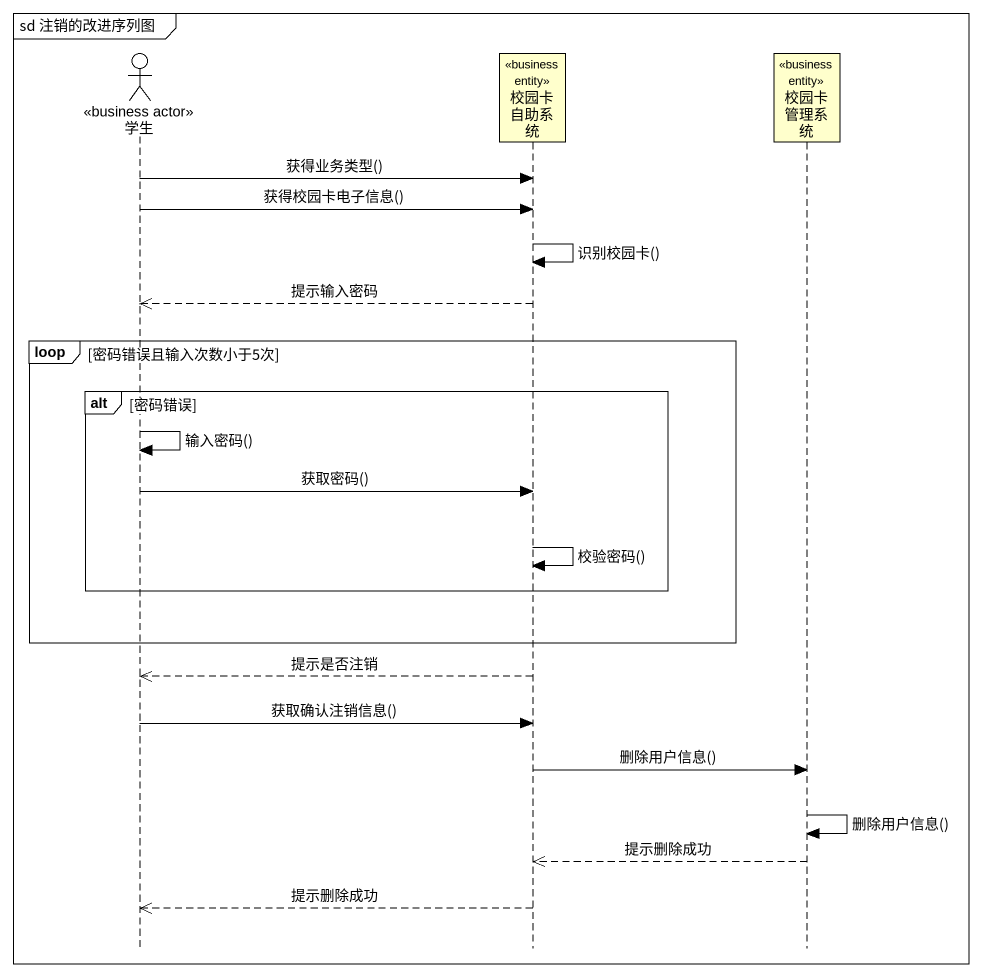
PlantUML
@startuml
mainframe sd 注销的改进序列图
hide footbox
actor 学生 <<business actor>>
participant 校园卡自助系统 <<business entity>>
participant 校园卡管理系统 <<business entity>>

学生 -> 校园卡自助系统 : 获得业务类型()
学生 -> 校园卡自助系统 : 获得校园卡电子信息()
校园卡自助系统 -> 校园卡自助系统 : 识别校园卡()
校园卡自助系统 -->> 学生 : 提示输入密码
loop 密码错误且输入次数小于5次
  alt 密码错误
    学生 -> 学生 : 输入密码()
    学生 -> 校园卡自助系统 : 获取密码()
    校园卡自助系统 -> 校园卡自助系统 : 校验密码()
  end
end
校园卡自助系统 -->> 学生 : 提示是否注销
学生 -> 校园卡自助系统 : 获取确认注销信息()
校园卡自助系统 -> 校园卡管理系统 : 删除用户信息()
校园卡管理系统 -> 校园卡管理系统 : 删除用户信息()
校园卡管理系统 -->> 校园卡自助系统 : 提示删除成功
校园卡自助系统 -->> 学生 : 提示删除成功
@enduml
